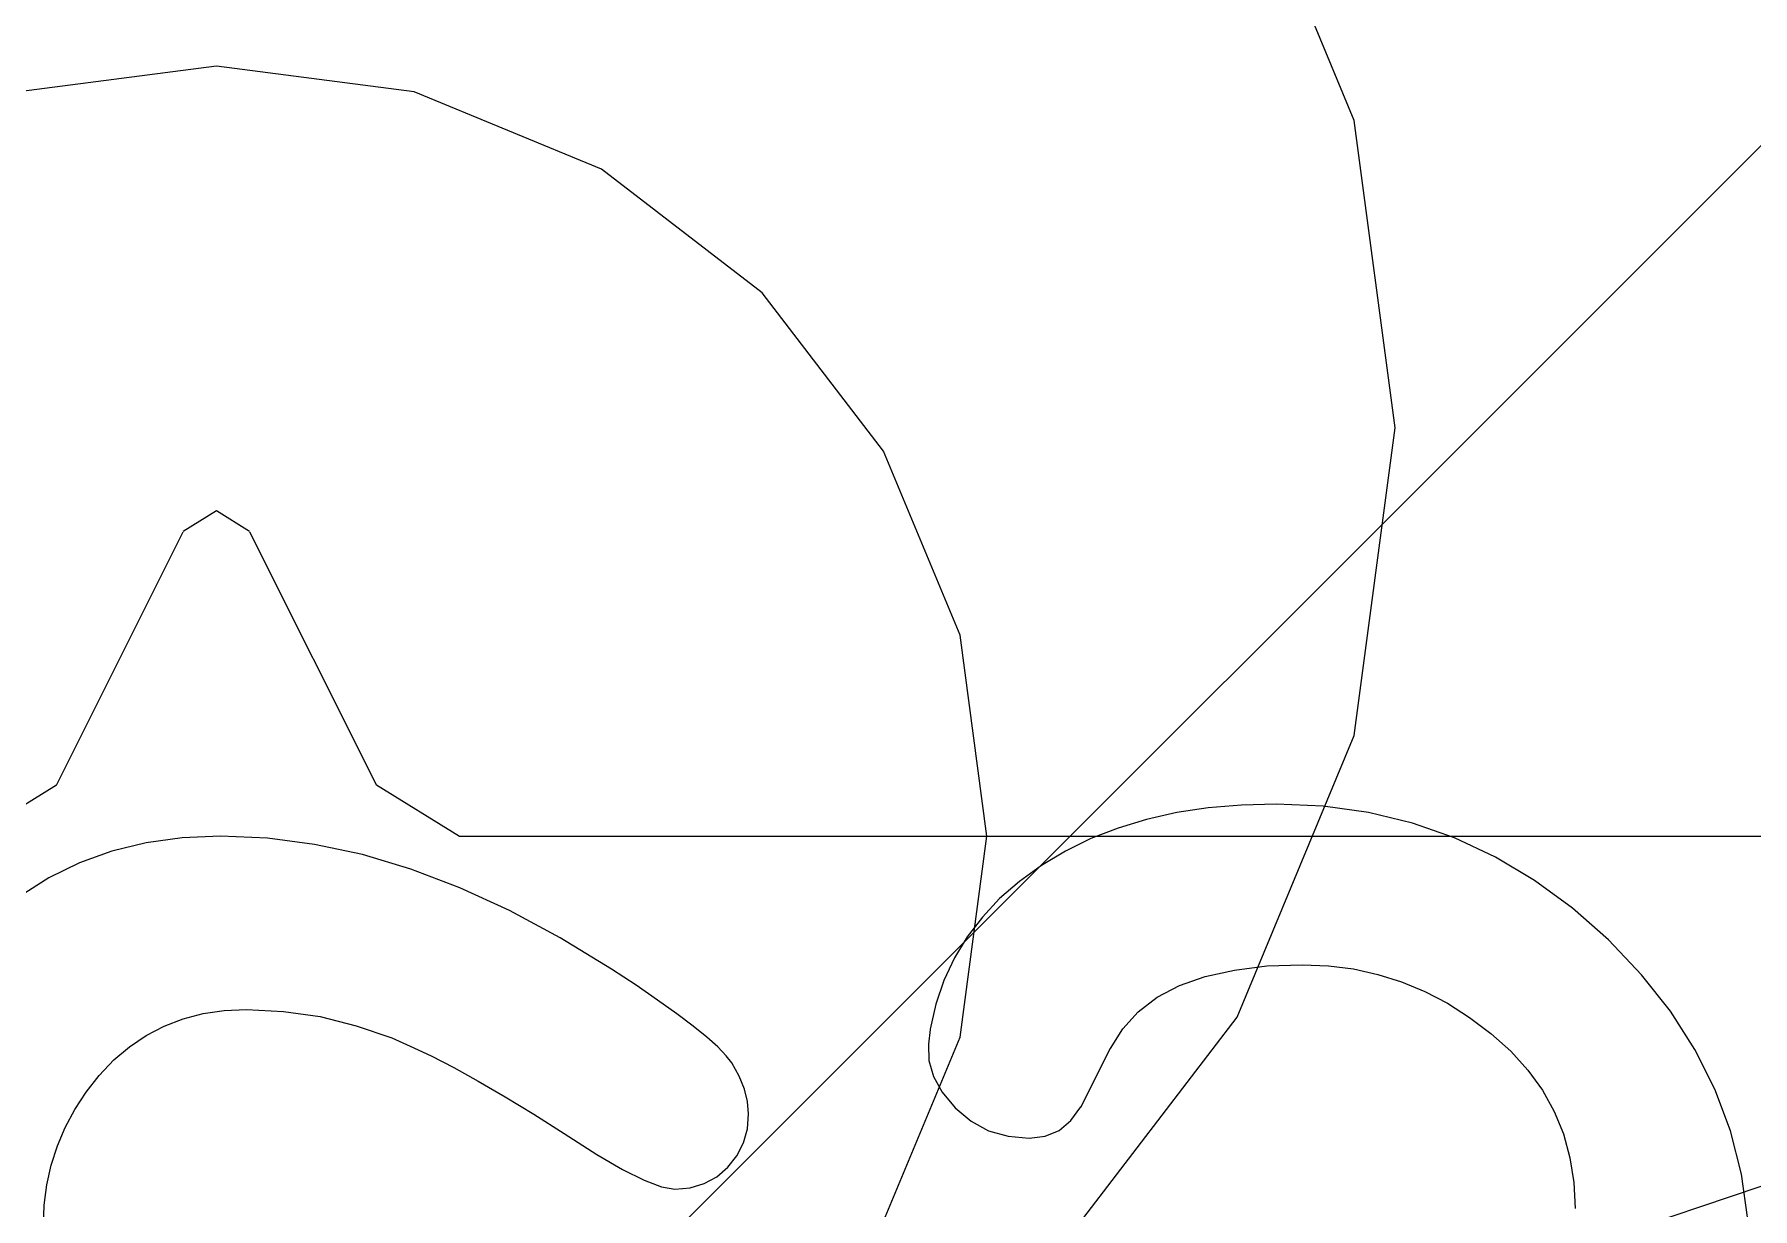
# Model space of a CAD drawing. Extents: x -257 to 298, y -311 to 343.
# Drawn here: x -0.523 to 4.414, y 10.072 to 13.447 of the extents above; entities that cross this region are included whole.
import ezdxf

# ---------------------------------------------------------------- set-up
doc = ezdxf.new("R2010")
doc.units = 0

msp = doc.modelspace()

# ---------------------------------------------------------------- linework, layer by layer
msp.add_line((0.937256, 9.62697), (15.0627, 23.7522))
msp.add_line((0.937256, 9.62697), (15.0627, 23.7522))
at = {"layer": 'Layer 1'}
for p, q in [((3.269426, 13.199539), (2.932929, 14.00923)), ((3.269426, 13.199539), (2.932929, 14.00923)), ((3.269426, 13.199539), (2.932929, 14.00923)), ((3.269426, 13.199539), (2.932929, 14.00923)), ((3.269426, 13.199539), (2.932929, 14.00923)), ((3.269426, 13.199539), (2.932929, 14.00923)), ((3.269426, 13.199539), (2.932929, 14.00923)), ((3.269426, 13.199539), (2.932929, 14.00923)), ((3.269426, 13.199539), (2.932929, 14.00923)), ((3.269426, 13.199539), (2.932929, 14.00923)), ((0, 13.35593), (-0.56823, 13.281798)), ((0, 13.35593), (-0.56823, 13.281798)), ((0, 13.35593), (-0.56823, 13.281798)), ((0, 13.35593), (-0.56823, 13.281798)), ((0, 13.35593), (-0.56823, 13.281798)), ((0, 13.35593), (-0.56823, 13.281798)), ((0, 13.35593), (-0.56823, 13.281798)), ((0, 13.35593), (-0.56823, 13.281798)), ((0.56823, 13.281798), (0, 13.35593)), ((0.56823, 13.281798), (0, 13.35593)), ((0.56823, 13.281798), (0, 13.35593)), ((0.56823, 13.281798), (0, 13.35593)), ((0.56823, 13.281798), (0, 13.35593)), ((0.56823, 13.281798), (0, 13.35593)), ((0.56823, 13.281798), (0, 13.35593)), ((0.56823, 13.281798), (0, 13.35593)), ((1.106665, 13.0594), (0.56823, 13.281798)), ((1.106665, 13.0594), (0.56823, 13.281798)), ((1.106665, 13.0594), (0.56823, 13.281798)), ((1.106665, 13.0594), (0.56823, 13.281798)), ((1.106665, 13.0594), (0.56823, 13.281798)), ((1.106665, 13.0594), (0.56823, 13.281798)), ((1.106665, 13.0594), (0.56823, 13.281798)), ((1.106665, 13.0594), (0.56823, 13.281798)), ((3.38666, 12.3159), (3.269426, 13.199539)), ((3.38666, 12.3159), (3.269426, 13.199539)), ((3.38666, 12.3159), (3.269426, 13.199539)), ((3.38666, 12.3159), (3.269426, 13.199539)), ((3.38666, 12.3159), (3.269426, 13.199539)), ((3.38666, 12.3159), (3.269426, 13.199539)), ((3.38666, 12.3159), (3.269426, 13.199539)), ((3.38666, 12.3159), (3.269426, 13.199539)), ((3.38666, 12.3159), (3.269426, 13.199539)), ((3.38666, 12.3159), (3.269426, 13.199539)), ((1.568484, 12.704301), (1.106665, 13.0594)), ((1.568484, 12.704301), (1.106665, 13.0594)), ((1.568484, 12.704301), (1.106665, 13.0594)), ((1.568484, 12.704301), (1.106665, 13.0594)), ((1.568484, 12.704301), (1.106665, 13.0594)), ((1.568484, 12.704301), (1.106665, 13.0594)), ((1.568484, 12.704301), (1.106665, 13.0594)), ((1.568484, 12.704301), (1.106665, 13.0594)), ((1.9168, 12.249265), (1.568484, 12.704301)), ((1.9168, 12.249265), (1.568484, 12.704301)), ((1.9168, 12.249265), (1.568484, 12.704301)), ((1.9168, 12.249265), (1.568484, 12.704301)), ((1.9168, 12.249265), (1.568484, 12.704301)), ((1.9168, 12.249265), (1.568484, 12.704301)), ((1.9168, 12.249265), (1.568484, 12.704301)), ((1.9168, 12.249265), (1.568484, 12.704301)), ((3.269427, 11.432261), (3.386658, 12.3159)), ((3.269427, 11.432261), (3.386658, 12.3159)), ((3.269427, 11.432261), (3.386658, 12.3159)), ((3.269427, 11.432261), (3.386658, 12.3159)), ((3.269427, 11.432261), (3.386658, 12.3159)), ((3.269427, 11.432261), (3.386658, 12.3159)), ((3.269427, 11.432261), (3.386658, 12.3159)), ((3.269427, 11.432261), (3.386658, 12.3159)), ((3.269427, 11.432261), (3.386658, 12.3159)), ((3.269427, 11.432261), (3.386658, 12.3159)), ((3.386658, 12.3159), (3.38666, 12.3159)), ((3.386658, 12.3159), (3.38666, 12.3159)), ((3.386658, 12.3159), (3.38666, 12.3159)), ((3.386658, 12.3159), (3.38666, 12.3159)), ((3.386658, 12.3159), (3.38666, 12.3159)), ((3.386658, 12.3159), (3.38666, 12.3159)), ((3.386658, 12.3159), (3.38666, 12.3159)), ((3.386658, 12.3159), (3.38666, 12.3159)), ((3.386658, 12.3159), (3.38666, 12.3159)), ((3.386658, 12.3159), (3.38666, 12.3159)), ((2.136715, 11.720097), (1.9168, 12.249265)), ((2.136715, 11.720097), (1.9168, 12.249265)), ((2.136715, 11.720097), (1.9168, 12.249265)), ((2.136715, 11.720097), (1.9168, 12.249265)), ((2.136715, 11.720097), (1.9168, 12.249265)), ((2.136715, 11.720097), (1.9168, 12.249265)), ((2.136715, 11.720097), (1.9168, 12.249265)), ((2.136715, 11.720097), (1.9168, 12.249265)), ((0, 12.077363), (-0.095406, 12.0184)), ((0, 12.077363), (-0.095406, 12.0184)), ((0, 12.077363), (-0.095406, 12.0184)), ((0, 12.077363), (-0.095406, 12.0184)), ((0, 12.077363), (-0.095406, 12.0184)), ((0, 12.077363), (-0.095406, 12.0184)), ((0, 12.077363), (-0.095406, 12.0184)), ((0, 12.077363), (-0.095406, 12.0184)), ((0, 12.077363), (-0.095406, 12.0184)), ((0, 12.077363), (-0.095406, 12.0184)), ((0.095405, 12.0184), (0, 12.077363)), ((0.095405, 12.0184), (0, 12.077363)), ((0.095405, 12.0184), (0, 12.077363)), ((0.095405, 12.0184), (0, 12.077363)), ((0.095405, 12.0184), (0, 12.077363)), ((0.095405, 12.0184), (0, 12.077363)), ((0.095405, 12.0184), (0, 12.077363)), ((0.095405, 12.0184), (0, 12.077363)), ((0.095405, 12.0184), (0, 12.077363)), ((0.095405, 12.0184), (0, 12.077363)), ((-0.45963, 11.2893), (-0.095406, 12.017433)), ((-0.45963, 11.2893), (-0.095406, 12.017433)), ((-0.45963, 11.2893), (-0.095406, 12.017433)), ((-0.45963, 11.2893), (-0.095406, 12.017433)), ((-0.45963, 11.2893), (-0.095406, 12.017433)), ((-0.45963, 11.2893), (-0.095406, 12.017433)), ((-0.45963, 11.2893), (-0.095406, 12.017433)), ((-0.45963, 11.2893), (-0.095406, 12.017433)), ((-0.45963, 11.2893), (-0.095406, 12.017433)), ((-0.45963, 11.2893), (-0.095406, 12.017433)), ((0.095405, 12.0174), (0.45963, 11.2893)), ((0.095405, 12.0174), (0.45963, 11.2893)), ((0.095405, 12.0174), (0.45963, 11.2893)), ((0.095405, 12.0174), (0.45963, 11.2893)), ((0.095405, 12.0174), (0.45963, 11.2893)), ((0.095405, 12.0174), (0.45963, 11.2893)), ((0.095405, 12.0174), (0.45963, 11.2893)), ((0.095405, 12.0174), (0.45963, 11.2893)), ((0.095405, 12.0174), (0.45963, 11.2893)), ((0.095405, 12.0174), (0.45963, 11.2893)), ((2.21333, 11.1426), (2.136715, 11.720097)), ((2.21333, 11.1426), (2.136715, 11.720097)), ((2.21333, 11.1426), (2.136715, 11.720097)), ((2.21333, 11.1426), (2.136715, 11.720097)), ((2.21333, 11.1426), (2.136715, 11.720097)), ((2.21333, 11.1426), (2.136715, 11.720097)), ((2.21333, 11.1426), (2.136715, 11.720097)), ((2.21333, 11.1426), (2.136715, 11.720097)), ((2.932931, 10.62257), (3.269427, 11.432261)), ((2.932931, 10.62257), (3.269427, 11.432261)), ((2.932931, 10.62257), (3.269427, 11.432261)), ((2.932931, 10.62257), (3.269427, 11.432261)), ((2.932931, 10.62257), (3.269427, 11.432261)), ((2.932931, 10.62257), (3.269427, 11.432261)), ((2.932931, 10.62257), (3.269427, 11.432261)), ((2.932931, 10.62257), (3.269427, 11.432261)), ((2.932931, 10.62257), (3.269427, 11.432261)), ((2.932931, 10.62257), (3.269427, 11.432261)), ((-0.698142, 11.1426), (-0.459628, 11.290005)), ((-0.698142, 11.1426), (-0.459628, 11.290005)), ((-0.698142, 11.1426), (-0.459628, 11.290005)), ((-0.698142, 11.1426), (-0.459628, 11.290005)), ((-0.698142, 11.1426), (-0.459628, 11.290005)), ((-0.698142, 11.1426), (-0.459628, 11.290005)), ((-0.698142, 11.1426), (-0.459628, 11.290005)), ((-0.698142, 11.1426), (-0.459628, 11.290005)), ((-0.698142, 11.1426), (-0.459628, 11.290005)), ((-0.698142, 11.1426), (-0.459628, 11.290005)), ((0.459628, 11.29), (0.698142, 11.142595)), ((0.459628, 11.29), (0.698142, 11.142595)), ((0.459628, 11.29), (0.698142, 11.142595)), ((0.459628, 11.29), (0.698142, 11.142595)), ((0.459628, 11.29), (0.698142, 11.142595)), ((0.459628, 11.29), (0.698142, 11.142595)), ((0.459628, 11.29), (0.698142, 11.142595)), ((0.459628, 11.29), (0.698142, 11.142595)), ((0.459628, 11.29), (0.698142, 11.142595)), ((0.459628, 11.29), (0.698142, 11.142595)), ((2.759109, 11.210247), (2.671919, 11.190773)), ((2.759109, 11.210247), (2.671919, 11.190773)), ((2.759109, 11.210247), (2.671919, 11.190773)), ((2.759109, 11.210247), (2.671919, 11.190773)), ((2.759109, 11.210247), (2.671919, 11.190773)), ((2.849902, 11.224076), (2.759109, 11.210247)), ((2.849902, 11.224076), (2.759109, 11.210247)), ((2.849902, 11.224076), (2.759109, 11.210247)), ((2.849902, 11.224076), (2.759109, 11.210247)), ((2.849902, 11.224076), (2.759109, 11.210247)), ((2.945019, 11.231978), (2.849902, 11.224076)), ((2.945019, 11.231978), (2.849902, 11.224076)), ((2.945019, 11.231978), (2.849902, 11.224076)), ((2.945019, 11.231978), (2.849902, 11.224076)), ((2.945019, 11.231978), (2.849902, 11.224076)), ((3.04518, 11.2348), (2.945019, 11.231978)), ((3.04518, 11.2348), (2.945019, 11.231978)), ((3.04518, 11.2348), (2.945019, 11.231978)), ((3.04518, 11.2348), (2.945019, 11.231978)), ((3.04518, 11.2348), (2.945019, 11.231978)), ((3.179921, 11.22895), (3.045172, 11.234594)), ((3.179921, 11.22895), (3.045172, 11.234594)), ((3.179921, 11.22895), (3.045172, 11.234594)), ((3.179921, 11.22895), (3.045172, 11.234594)), ((3.179921, 11.22895), (3.045172, 11.234594)), ((3.310346, 11.210323), (3.179921, 11.22895)), ((3.310346, 11.210323), (3.179921, 11.22895)), ((3.310346, 11.210323), (3.179921, 11.22895)), ((3.310346, 11.210323), (3.179921, 11.22895)), ((3.310346, 11.210323), (3.179921, 11.22895)), ((3.436448, 11.180069), (3.310346, 11.210323)), ((3.436448, 11.180069), (3.310346, 11.210323)), ((3.436448, 11.180069), (3.310346, 11.210323)), ((3.436448, 11.180069), (3.310346, 11.210323)), ((3.436448, 11.180069), (3.310346, 11.210323)), ((2.590493, 11.165656), (2.51267, 11.135401)), ((2.590493, 11.165656), (2.51267, 11.135401)), ((2.590493, 11.165656), (2.51267, 11.135401)), ((2.590493, 11.165656), (2.51267, 11.135401)), ((2.590493, 11.165656), (2.51267, 11.135401)), ((2.671919, 11.190773), (2.590493, 11.165656)), ((2.671919, 11.190773), (2.590493, 11.165656)), ((2.671919, 11.190773), (2.590493, 11.165656)), ((2.671919, 11.190773), (2.590493, 11.165656)), ((2.671919, 11.190773), (2.590493, 11.165656)), ((3.557505, 11.137538), (3.436448, 11.180069)), ((3.557505, 11.137538), (3.436448, 11.180069)), ((3.557505, 11.137538), (3.436448, 11.180069)), ((3.557505, 11.137538), (3.436448, 11.180069)), ((3.557505, 11.137538), (3.436448, 11.180069)), ((-0.201763, 11.123127), (-0.300482, 11.09942)), ((-0.201763, 11.123127), (-0.300482, 11.09942)), ((-0.201763, 11.123127), (-0.300482, 11.09942)), ((-0.201763, 11.123127), (-0.300482, 11.09942)), ((-0.201763, 11.123127), (-0.300482, 11.09942)), ((-0.097999, 11.13752), (-0.201763, 11.123127)), ((-0.097999, 11.13752), (-0.201763, 11.123127)), ((-0.097999, 11.13752), (-0.201763, 11.123127)), ((-0.097999, 11.13752), (-0.201763, 11.123127)), ((-0.097999, 11.13752), (-0.201763, 11.123127)), ((0.011529, 11.1426), (-0.097999, 11.13752)), ((0.011529, 11.1426), (-0.097999, 11.13752)), ((0.011529, 11.1426), (-0.097999, 11.13752)), ((0.011529, 11.1426), (-0.097999, 11.13752)), ((0.011529, 11.1426), (-0.097999, 11.13752)), ((0.146274, 11.136905), (0.011525, 11.14255)), ((0.146274, 11.136905), (0.011525, 11.14255)), ((0.146274, 11.136905), (0.011525, 11.14255)), ((0.146274, 11.136905), (0.011525, 11.14255)), ((0.146274, 11.136905), (0.011525, 11.14255)), ((0.281743, 11.118843), (0.146274, 11.136905)), ((0.281743, 11.118843), (0.146274, 11.136905)), ((0.281743, 11.118843), (0.146274, 11.136905)), ((0.281743, 11.118843), (0.146274, 11.136905)), ((0.281743, 11.118843), (0.146274, 11.136905)), ((0.419374, 11.089295), (0.281743, 11.118843)), ((0.419374, 11.089295), (0.281743, 11.118843)), ((0.419374, 11.089295), (0.281743, 11.118843)), ((0.419374, 11.089295), (0.281743, 11.118843)), ((0.419374, 11.089295), (0.281743, 11.118843)), ((0.698141, 11.1425), (26.8266, 11.1425)), ((0.698141, 11.1425), (26.8266, 11.1425)), ((0.698141, 11.1425), (26.8266, 11.1425)), ((0.698141, 11.1425), (26.8266, 11.1425)), ((0.698141, 11.1425), (26.8266, 11.1425)), ((0.698141, 11.1425), (26.8266, 11.1425)), ((0.698141, 11.1425), (26.8266, 11.1425)), ((0.698141, 11.1425), (26.8266, 11.1425)), ((0.698141, 11.1425), (26.8266, 11.1425)), ((0.698141, 11.1425), (26.8266, 11.1425)), ((2.136715, 10.565103), (2.21333, 11.1426)), ((2.136715, 10.565103), (2.21333, 11.1426)), ((2.136715, 10.565103), (2.21333, 11.1426)), ((2.136715, 10.565103), (2.21333, 11.1426)), ((2.136715, 10.565103), (2.21333, 11.1426)), ((2.136715, 10.565103), (2.21333, 11.1426)), ((2.136715, 10.565103), (2.21333, 11.1426)), ((2.136715, 10.565103), (2.21333, 11.1426)), ((2.21333, 11.1426), (2.21333, 11.1426)), ((2.21333, 11.1426), (2.21333, 11.1426)), ((2.21333, 11.1426), (2.21333, 11.1426)), ((2.21333, 11.1426), (2.21333, 11.1426)), ((2.21333, 11.1426), (2.21333, 11.1426)), ((2.21333, 11.1426), (2.21333, 11.1426)), ((2.21333, 11.1426), (2.21333, 11.1426)), ((2.21333, 11.1426), (2.21333, 11.1426)), ((2.51267, 11.135401), (2.439171, 11.099362)), ((2.51267, 11.135401), (2.439171, 11.099362)), ((2.51267, 11.135401), (2.439171, 11.099362)), ((2.51267, 11.135401), (2.439171, 11.099362)), ((2.51267, 11.135401), (2.439171, 11.099362)), ((3.67496, 11.082053), (3.557505, 11.137538)), ((3.67496, 11.082053), (3.557505, 11.137538)), ((3.67496, 11.082053), (3.557505, 11.137538)), ((3.67496, 11.082053), (3.557505, 11.137538)), ((3.67496, 11.082053), (3.557505, 11.137538)), ((-0.393437, 11.065554), (-0.481348, 11.022317)), ((-0.393437, 11.065554), (-0.481348, 11.022317)), ((-0.393437, 11.065554), (-0.481348, 11.022317)), ((-0.393437, 11.065554), (-0.481348, 11.022317)), ((-0.393437, 11.065554), (-0.481348, 11.022317)), ((-0.300482, 11.09942), (-0.393437, 11.065554)), ((-0.300482, 11.09942), (-0.393437, 11.065554)), ((-0.300482, 11.09942), (-0.393437, 11.065554)), ((-0.300482, 11.09942), (-0.393437, 11.065554)), ((-0.300482, 11.09942), (-0.393437, 11.065554)), ((0.558446, 11.047498), (0.419374, 11.089295)), ((0.558446, 11.047498), (0.419374, 11.089295)), ((0.558446, 11.047498), (0.419374, 11.089295)), ((0.558446, 11.047498), (0.419374, 11.089295)), ((0.558446, 11.047498), (0.419374, 11.089295)), ((2.439171, 11.099362), (2.370716, 11.058298)), ((2.439171, 11.099362), (2.370716, 11.058298)), ((2.439171, 11.099362), (2.370716, 11.058298)), ((2.439171, 11.099362), (2.370716, 11.058298)), ((2.439171, 11.099362), (2.370716, 11.058298)), ((3.787371, 11.015054), (3.67496, 11.082053)), ((3.787371, 11.015054), (3.67496, 11.082053)), ((3.787371, 11.015054), (3.67496, 11.082053)), ((3.787371, 11.015054), (3.67496, 11.082053)), ((3.787371, 11.015054), (3.67496, 11.082053)), ((-0.481348, 11.022317), (-0.564215, 10.969711)), ((-0.481348, 11.022317), (-0.564215, 10.969711)), ((-0.481348, 11.022317), (-0.564215, 10.969711)), ((-0.481348, 11.022317), (-0.564215, 10.969711)), ((-0.481348, 11.022317), (-0.564215, 10.969711)), ((0.69896, 10.994158), (0.558446, 11.047498)), ((0.69896, 10.994158), (0.558446, 11.047498)), ((0.69896, 10.994158), (0.558446, 11.047498)), ((0.69896, 10.994158), (0.558446, 11.047498)), ((0.69896, 10.994158), (0.558446, 11.047498)), ((2.307305, 11.012183), (2.250379, 10.96319)), ((2.307305, 11.012183), (2.250379, 10.96319)), ((2.307305, 11.012183), (2.250379, 10.96319)), ((2.307305, 11.012183), (2.250379, 10.96319)), ((2.307305, 11.012183), (2.250379, 10.96319)), ((2.370716, 11.058298), (2.307305, 11.012183)), ((2.370716, 11.058298), (2.307305, 11.012183)), ((2.370716, 11.058298), (2.307305, 11.012183)), ((2.370716, 11.058298), (2.307305, 11.012183)), ((2.370716, 11.058298), (2.307305, 11.012183)), ((3.896179, 10.935777), (3.787371, 11.015054)), ((3.896179, 10.935777), (3.787371, 11.015054)), ((3.896179, 10.935777), (3.787371, 11.015054)), ((3.896179, 10.935777), (3.787371, 11.015054)), ((3.896179, 10.935777), (3.787371, 11.015054)), ((0.842356, 10.928597), (0.69896, 10.994158)), ((0.842356, 10.928597), (0.69896, 10.994158)), ((0.842356, 10.928597), (0.69896, 10.994158)), ((0.842356, 10.928597), (0.69896, 10.994158)), ((0.842356, 10.928597), (0.69896, 10.994158)), ((2.250379, 10.96319), (2.200659, 10.90985)), ((2.250379, 10.96319), (2.200659, 10.90985)), ((2.250379, 10.96319), (2.200659, 10.90985)), ((2.250379, 10.96319), (2.200659, 10.90985)), ((2.250379, 10.96319), (2.200659, 10.90985)), ((0.987193, 10.850055), (0.842356, 10.928597)), ((0.987193, 10.850055), (0.842356, 10.928597)), ((0.987193, 10.850055), (0.842356, 10.928597)), ((0.987193, 10.850055), (0.842356, 10.928597)), ((0.987193, 10.850055), (0.842356, 10.928597)), ((3.999943, 10.844281), (3.896179, 10.935777)), ((3.999943, 10.844281), (3.896179, 10.935777)), ((3.999943, 10.844281), (3.896179, 10.935777)), ((3.999943, 10.844281), (3.896179, 10.935777)), ((3.999943, 10.844281), (3.896179, 10.935777)), ((2.200659, 10.90985), (2.157424, 10.852925)), ((2.200659, 10.90985), (2.157424, 10.852925)), ((2.200659, 10.90985), (2.157424, 10.852925)), ((2.200659, 10.90985), (2.157424, 10.852925)), ((2.200659, 10.90985), (2.157424, 10.852925)), ((1.134912, 10.75997), (0.987193, 10.850055)), ((1.134912, 10.75997), (0.987193, 10.850055)), ((1.134912, 10.75997), (0.987193, 10.850055)), ((1.134912, 10.75997), (0.987193, 10.850055)), ((1.134912, 10.75997), (0.987193, 10.850055)), ((2.157424, 10.852925), (2.120674, 10.792389)), ((2.157424, 10.852925), (2.120674, 10.792389)), ((2.157424, 10.852925), (2.120674, 10.792389)), ((2.157424, 10.852925), (2.120674, 10.792389)), ((2.157424, 10.852925), (2.120674, 10.792389)), ((4.095059, 10.74412), (3.999943, 10.844281)), ((4.095059, 10.74412), (3.999943, 10.844281)), ((4.095059, 10.74412), (3.999943, 10.844281)), ((4.095059, 10.74412), (3.999943, 10.844281)), ((4.095059, 10.74412), (3.999943, 10.844281)), ((2.120674, 10.792389), (2.09041, 10.727534)), ((2.120674, 10.792389), (2.09041, 10.727534)), ((2.120674, 10.792389), (2.09041, 10.727534)), ((2.120674, 10.792389), (2.09041, 10.727534)), ((2.120674, 10.792389), (2.09041, 10.727534)), ((2.924837, 10.757767), (3.017792, 10.769338)), ((2.924837, 10.757767), (3.017792, 10.769338)), ((2.924837, 10.757767), (3.017792, 10.769338)), ((2.924837, 10.757767), (3.017792, 10.769338)), ((2.924837, 10.757767), (3.017792, 10.769338)), ((3.017792, 10.769338), (3.120835, 10.773007)), ((3.017792, 10.769338), (3.120835, 10.773007)), ((3.017792, 10.769338), (3.120835, 10.773007)), ((3.017792, 10.769338), (3.120835, 10.773007)), ((3.017792, 10.769338), (3.120835, 10.773007)), ((3.12084, 10.7729), (3.19506, 10.770078)), ((3.12084, 10.7729), (3.19506, 10.770078)), ((3.12084, 10.7729), (3.19506, 10.770078)), ((3.12084, 10.7729), (3.19506, 10.770078)), ((3.12084, 10.7729), (3.19506, 10.770078)), ((3.19506, 10.770078), (3.267118, 10.760764)), ((3.19506, 10.770078), (3.267118, 10.760764)), ((3.19506, 10.770078), (3.267118, 10.760764)), ((3.19506, 10.770078), (3.267118, 10.760764)), ((3.19506, 10.770078), (3.267118, 10.760764)), ((1.205529, 10.713855), (1.134912, 10.75997)), ((1.205529, 10.713855), (1.134912, 10.75997)), ((1.205529, 10.713855), (1.134912, 10.75997)), ((1.205529, 10.713855), (1.134912, 10.75997)), ((1.205529, 10.713855), (1.134912, 10.75997)), ((1.267499, 10.671352), (1.205529, 10.713855)), ((1.267499, 10.671352), (1.205529, 10.713855)), ((1.267499, 10.671352), (1.205529, 10.713855)), ((1.267499, 10.671352), (1.205529, 10.713855)), ((1.267499, 10.671352), (1.205529, 10.713855)), ((2.09041, 10.727534), (2.067351, 10.659801)), ((2.09041, 10.727534), (2.067351, 10.659801)), ((2.09041, 10.727534), (2.067351, 10.659801)), ((2.09041, 10.727534), (2.067351, 10.659801)), ((2.09041, 10.727534), (2.067351, 10.659801)), ((2.76703, 10.713176), (2.84125, 10.73914)), ((2.76703, 10.713176), (2.84125, 10.73914)), ((2.76703, 10.713176), (2.84125, 10.73914)), ((2.76703, 10.713176), (2.84125, 10.73914)), ((2.76703, 10.713176), (2.84125, 10.73914)), ((2.84125, 10.73914), (2.924837, 10.757767)), ((2.84125, 10.73914), (2.924837, 10.757767)), ((2.84125, 10.73914), (2.924837, 10.757767)), ((2.84125, 10.73914), (2.924837, 10.757767)), ((2.84125, 10.73914), (2.924837, 10.757767)), ((3.267118, 10.760764), (3.337014, 10.74496)), ((3.267118, 10.760764), (3.337014, 10.74496)), ((3.267118, 10.760764), (3.337014, 10.74496)), ((3.267118, 10.760764), (3.337014, 10.74496)), ((3.267118, 10.760764), (3.337014, 10.74496)), ((3.337014, 10.74496), (3.405469, 10.724076)), ((3.337014, 10.74496), (3.405469, 10.724076)), ((3.337014, 10.74496), (3.405469, 10.724076)), ((3.337014, 10.74496), (3.405469, 10.724076)), ((3.337014, 10.74496), (3.405469, 10.724076)), ((3.405469, 10.724076), (3.472484, 10.695853)), ((3.405469, 10.724076), (3.472484, 10.695853)), ((3.405469, 10.724076), (3.472484, 10.695853)), ((3.405469, 10.724076), (3.472484, 10.695853)), ((3.405469, 10.724076), (3.472484, 10.695853)), ((4.177926, 10.639641), (4.095059, 10.74412)), ((4.177926, 10.639641), (4.095059, 10.74412)), ((4.177926, 10.639641), (4.095059, 10.74412)), ((4.177926, 10.639641), (4.095059, 10.74412)), ((4.177926, 10.639641), (4.095059, 10.74412)), ((1.322984, 10.631728), (1.267499, 10.671352)), ((1.322984, 10.631728), (1.267499, 10.671352)), ((1.322984, 10.631728), (1.267499, 10.671352)), ((1.322984, 10.631728), (1.267499, 10.671352)), ((1.322984, 10.631728), (1.267499, 10.671352)), ((2.648855, 10.637512), (2.702898, 10.679309)), ((2.648855, 10.637512), (2.702898, 10.679309)), ((2.648855, 10.637512), (2.702898, 10.679309)), ((2.648855, 10.637512), (2.702898, 10.679309)), ((2.648855, 10.637512), (2.702898, 10.679309)), ((2.702898, 10.679309), (2.76703, 10.713176)), ((2.702898, 10.679309), (2.76703, 10.713176)), ((2.702898, 10.679309), (2.76703, 10.713176)), ((2.702898, 10.679309), (2.76703, 10.713176)), ((2.702898, 10.679309), (2.76703, 10.713176)), ((3.472484, 10.695853), (3.537336, 10.661987)), ((3.472484, 10.695853), (3.537336, 10.661987)), ((3.472484, 10.695853), (3.537336, 10.661987)), ((3.472484, 10.695853), (3.537336, 10.661987)), ((3.472484, 10.695853), (3.537336, 10.661987)), ((-0.150602, 10.596563), (-0.095837, 10.617447)), ((-0.150602, 10.596563), (-0.095837, 10.617447)), ((-0.150602, 10.596563), (-0.095837, 10.617447)), ((-0.150602, 10.596563), (-0.095837, 10.617447)), ((-0.150602, 10.596563), (-0.095837, 10.617447)), ((-0.095837, 10.617447), (-0.038191, 10.632687)), ((-0.095837, 10.617447), (-0.038191, 10.632687)), ((-0.095837, 10.617447), (-0.038191, 10.632687)), ((-0.095837, 10.617447), (-0.038191, 10.632687)), ((-0.095837, 10.617447), (-0.038191, 10.632687)), ((-0.038191, 10.632687), (0.022338, 10.641436)), ((-0.038191, 10.632687), (0.022338, 10.641436)), ((-0.038191, 10.632687), (0.022338, 10.641436)), ((-0.038191, 10.632687), (0.022338, 10.641436)), ((-0.038191, 10.632687), (0.022338, 10.641436)), ((0.022338, 10.641436), (0.08647, 10.644258)), ((0.022338, 10.641436), (0.08647, 10.644258)), ((0.022338, 10.641436), (0.08647, 10.644258)), ((0.022338, 10.641436), (0.08647, 10.644258)), ((0.022338, 10.641436), (0.08647, 10.644258)), ((0.08647, 10.644), (0.193116, 10.63892)), ((0.08647, 10.644), (0.193116, 10.63892)), ((0.08647, 10.644), (0.193116, 10.63892)), ((0.08647, 10.644), (0.193116, 10.63892)), ((0.08647, 10.644), (0.193116, 10.63892)), ((0.193116, 10.63892), (0.2976, 10.62368)), ((0.193116, 10.63892), (0.2976, 10.62368)), ((0.193116, 10.63892), (0.2976, 10.62368)), ((0.193116, 10.63892), (0.2976, 10.62368)), ((0.193116, 10.63892), (0.2976, 10.62368)), ((0.2976, 10.62368), (0.401364, 10.597716)), ((0.2976, 10.62368), (0.401364, 10.597716)), ((0.2976, 10.62368), (0.401364, 10.597716)), ((0.2976, 10.62368), (0.401364, 10.597716)), ((0.2976, 10.62368), (0.401364, 10.597716)), ((1.369822, 10.596422), (1.322984, 10.631728)), ((1.369822, 10.596422), (1.322984, 10.631728)), ((1.369822, 10.596422), (1.322984, 10.631728)), ((1.369822, 10.596422), (1.322984, 10.631728)), ((1.369822, 10.596422), (1.322984, 10.631728)), ((2.067351, 10.659801), (2.050778, 10.58775)), ((2.067351, 10.659801), (2.050778, 10.58775)), ((2.067351, 10.659801), (2.050778, 10.58775)), ((2.067351, 10.659801), (2.050778, 10.58775)), ((2.067351, 10.659801), (2.050778, 10.58775)), ((2.399966, 9.926311), (2.932931, 10.62257)), ((2.399966, 9.926311), (2.932931, 10.62257)), ((2.399966, 9.926311), (2.932931, 10.62257)), ((2.399966, 9.926311), (2.932931, 10.62257)), ((2.399966, 9.926311), (2.932931, 10.62257)), ((2.399966, 9.926311), (2.932931, 10.62257)), ((2.399966, 9.926311), (2.932931, 10.62257)), ((2.399966, 9.926311), (2.932931, 10.62257)), ((2.399966, 9.926311), (2.932931, 10.62257)), ((2.399966, 9.926311), (2.932931, 10.62257)), ((2.604179, 10.588519), (2.648855, 10.637512)), ((2.604179, 10.588519), (2.648855, 10.637512)), ((2.604179, 10.588519), (2.648855, 10.637512)), ((2.604179, 10.588519), (2.648855, 10.637512)), ((2.604179, 10.588519), (2.648855, 10.637512)), ((3.537336, 10.661987), (3.600747, 10.621629)), ((3.537336, 10.661987), (3.600747, 10.621629)), ((3.537336, 10.661987), (3.600747, 10.621629)), ((3.537336, 10.661987), (3.600747, 10.621629)), ((3.537336, 10.661987), (3.600747, 10.621629)), ((3.600747, 10.621629), (3.661997, 10.575514)), ((3.600747, 10.621629), (3.661997, 10.575514)), ((3.600747, 10.621629), (3.661997, 10.575514)), ((3.600747, 10.621629), (3.661997, 10.575514)), ((3.600747, 10.621629), (3.661997, 10.575514)), ((4.247823, 10.529377), (4.177926, 10.639641)), ((4.247823, 10.529377), (4.177926, 10.639641)), ((4.247823, 10.529377), (4.177926, 10.639641)), ((4.247823, 10.529377), (4.177926, 10.639641)), ((4.247823, 10.529377), (4.177926, 10.639641)), ((-0.250042, 10.537324), (-0.201763, 10.569752)), ((-0.250042, 10.537324), (-0.201763, 10.569752)), ((-0.250042, 10.537324), (-0.201763, 10.569752)), ((-0.250042, 10.537324), (-0.201763, 10.569752)), ((-0.250042, 10.537324), (-0.201763, 10.569752)), ((-0.201763, 10.569752), (-0.150602, 10.596563)), ((-0.201763, 10.569752), (-0.150602, 10.596563)), ((-0.201763, 10.569752), (-0.150602, 10.596563)), ((-0.201763, 10.569752), (-0.150602, 10.596563)), ((-0.201763, 10.569752), (-0.150602, 10.596563)), ((0.401364, 10.597716), (0.503686, 10.56241)), ((0.401364, 10.597716), (0.503686, 10.56241)), ((0.401364, 10.597716), (0.503686, 10.56241)), ((0.401364, 10.597716), (0.503686, 10.56241)), ((0.401364, 10.597716), (0.503686, 10.56241)), ((1.409454, 10.5647), (1.369822, 10.596422)), ((1.409454, 10.5647), (1.369822, 10.596422)), ((1.409454, 10.5647), (1.369822, 10.596422)), ((1.409454, 10.5647), (1.369822, 10.596422)), ((1.409454, 10.5647), (1.369822, 10.596422)), ((2.05077, 10.5865), (2.045724, 10.544167)), ((2.05077, 10.5865), (2.045724, 10.544167)), ((2.05077, 10.5865), (2.045724, 10.544167)), ((2.05077, 10.5865), (2.045724, 10.544167)), ((2.05077, 10.5865), (2.045724, 10.544167)), ((2.56887, 10.5323), (2.604179, 10.588519)), ((2.56887, 10.5323), (2.604179, 10.588519)), ((2.56887, 10.5323), (2.604179, 10.588519)), ((2.56887, 10.5323), (2.604179, 10.588519)), ((2.56887, 10.5323), (2.604179, 10.588519)), ((3.661997, 10.575514), (3.718922, 10.524347)), ((3.661997, 10.575514), (3.718922, 10.524347)), ((3.661997, 10.575514), (3.718922, 10.524347)), ((3.661997, 10.575514), (3.718922, 10.524347)), ((3.661997, 10.575514), (3.718922, 10.524347)), ((3.91258, 9.959643), (5.804757, 10.597697)), ((3.91258, 9.959643), (5.804757, 10.597697)), ((3.91258, 9.959643), (5.804757, 10.597697)), ((3.91258, 9.959643), (5.804757, 10.597697)), ((3.91258, 9.959643), (5.804757, 10.597697)), ((-0.294718, 10.49914), (-0.250042, 10.537324)), ((-0.294718, 10.49914), (-0.250042, 10.537324)), ((-0.294718, 10.49914), (-0.250042, 10.537324)), ((-0.294718, 10.49914), (-0.250042, 10.537324)), ((-0.294718, 10.49914), (-0.250042, 10.537324)), ((0.503686, 10.56241), (0.557009, 10.539267)), ((0.503686, 10.56241), (0.557009, 10.539267)), ((0.503686, 10.56241), (0.557009, 10.539267)), ((0.503686, 10.56241), (0.557009, 10.539267)), ((0.503686, 10.56241), (0.557009, 10.539267)), ((0.557009, 10.539267), (0.616817, 10.511045)), ((0.557009, 10.539267), (0.616817, 10.511045)), ((0.557009, 10.539267), (0.616817, 10.511045)), ((0.557009, 10.539267), (0.616817, 10.511045)), ((0.557009, 10.539267), (0.616817, 10.511045)), ((1.440439, 10.536478), (1.409454, 10.5647)), ((1.440439, 10.536478), (1.409454, 10.5647)), ((1.440439, 10.536478), (1.409454, 10.5647)), ((1.440439, 10.536478), (1.409454, 10.5647)), ((1.440439, 10.536478), (1.409454, 10.5647)), ((1.464938, 10.51136), (1.440439, 10.536478)), ((1.464938, 10.51136), (1.440439, 10.536478)), ((1.464938, 10.51136), (1.440439, 10.536478)), ((1.464938, 10.51136), (1.440439, 10.536478)), ((1.464938, 10.51136), (1.440439, 10.536478)), ((1.9168, 10.035935), (2.136715, 10.565103)), ((1.9168, 10.035935), (2.136715, 10.565103)), ((1.9168, 10.035935), (2.136715, 10.565103)), ((1.9168, 10.035935), (2.136715, 10.565103)), ((1.9168, 10.035935), (2.136715, 10.565103)), ((1.9168, 10.035935), (2.136715, 10.565103)), ((1.9168, 10.035935), (2.136715, 10.565103)), ((1.9168, 10.035935), (2.136715, 10.565103)), ((2.04573, 10.5445), (2.047172, 10.497679)), ((2.04573, 10.5445), (2.047172, 10.497679)), ((2.04573, 10.5445), (2.047172, 10.497679)), ((2.04573, 10.5445), (2.047172, 10.497679)), ((2.04573, 10.5445), (2.047172, 10.497679)), ((2.48384, 10.3636), (2.568871, 10.532933)), ((2.48384, 10.3636), (2.568871, 10.532933)), ((2.48384, 10.3636), (2.568871, 10.532933)), ((2.48384, 10.3636), (2.568871, 10.532933)), ((2.48384, 10.3636), (2.568871, 10.532933)), ((3.718922, 10.524347), (3.767922, 10.470302)), ((3.718922, 10.524347), (3.767922, 10.470302)), ((3.718922, 10.524347), (3.767922, 10.470302)), ((3.718922, 10.524347), (3.767922, 10.470302)), ((3.718922, 10.524347), (3.767922, 10.470302)), ((4.305469, 10.414795), (4.247823, 10.529377)), ((4.305469, 10.414795), (4.247823, 10.529377)), ((4.305469, 10.414795), (4.247823, 10.529377)), ((4.305469, 10.414795), (4.247823, 10.529377)), ((4.305469, 10.414795), (4.247823, 10.529377)), ((-0.336511, 10.454464), (-0.294718, 10.49914)), ((-0.336511, 10.454464), (-0.294718, 10.49914)), ((-0.336511, 10.454464), (-0.294718, 10.49914)), ((-0.336511, 10.454464), (-0.294718, 10.49914)), ((-0.336511, 10.454464), (-0.294718, 10.49914)), ((0.616817, 10.511045), (0.681669, 10.477179)), ((0.616817, 10.511045), (0.681669, 10.477179)), ((0.616817, 10.511045), (0.681669, 10.477179)), ((0.616817, 10.511045), (0.681669, 10.477179)), ((0.616817, 10.511045), (0.681669, 10.477179)), ((0.681669, 10.477179), (0.752286, 10.43826)), ((0.681669, 10.477179), (0.752286, 10.43826)), ((0.681669, 10.477179), (0.752286, 10.43826)), ((0.681669, 10.477179), (0.752286, 10.43826)), ((0.681669, 10.477179), (0.752286, 10.43826)), ((1.480791, 10.490476), (1.464938, 10.51136)), ((1.480791, 10.490476), (1.464938, 10.51136)), ((1.480791, 10.490476), (1.464938, 10.51136)), ((1.480791, 10.490476), (1.464938, 10.51136)), ((1.480791, 10.490476), (1.464938, 10.51136)), ((1.501688, 10.453025), (1.480791, 10.490476)), ((1.501688, 10.453025), (1.480791, 10.490476)), ((1.501688, 10.453025), (1.480791, 10.490476)), ((1.501688, 10.453025), (1.480791, 10.490476)), ((1.501688, 10.453025), (1.480791, 10.490476)), ((2.047172, 10.497679), (2.060143, 10.451564)), ((2.047172, 10.497679), (2.060143, 10.451564)), ((2.047172, 10.497679), (2.060143, 10.451564)), ((2.047172, 10.497679), (2.060143, 10.451564)), ((2.047172, 10.497679), (2.060143, 10.451564)), ((3.767922, 10.470302), (3.809716, 10.412672)), ((3.767922, 10.470302), (3.809716, 10.412672)), ((3.767922, 10.470302), (3.809716, 10.412672)), ((3.767922, 10.470302), (3.809716, 10.412672)), ((3.767922, 10.470302), (3.809716, 10.412672)), ((-0.373982, 10.406176), (-0.336511, 10.454464)), ((-0.373982, 10.406176), (-0.336511, 10.454464)), ((-0.373982, 10.406176), (-0.336511, 10.454464)), ((-0.373982, 10.406176), (-0.336511, 10.454464)), ((-0.373982, 10.406176), (-0.336511, 10.454464)), ((0.752286, 10.43826), (0.829388, 10.393584)), ((0.752286, 10.43826), (0.829388, 10.393584)), ((0.752286, 10.43826), (0.829388, 10.393584)), ((0.752286, 10.43826), (0.829388, 10.393584)), ((0.752286, 10.43826), (0.829388, 10.393584)), ((1.51682, 10.415546), (1.501688, 10.453025)), ((1.51682, 10.415546), (1.501688, 10.453025)), ((1.51682, 10.415546), (1.501688, 10.453025)), ((1.51682, 10.415546), (1.501688, 10.453025)), ((1.51682, 10.415546), (1.501688, 10.453025)), ((2.060143, 10.451564), (2.085363, 10.406155)), ((2.060143, 10.451564), (2.085363, 10.406155)), ((2.060143, 10.451564), (2.085363, 10.406155)), ((2.060143, 10.451564), (2.085363, 10.406155)), ((2.060143, 10.451564), (2.085363, 10.406155)), ((-0.407128, 10.356448), (-0.373982, 10.406176)), ((-0.407128, 10.356448), (-0.373982, 10.406176)), ((-0.407128, 10.356448), (-0.373982, 10.406176)), ((-0.407128, 10.356448), (-0.373982, 10.406176)), ((-0.407128, 10.356448), (-0.373982, 10.406176)), ((0.829388, 10.393584), (0.911535, 10.343151)), ((0.829388, 10.393584), (0.911535, 10.343151)), ((0.829388, 10.393584), (0.911535, 10.343151)), ((0.829388, 10.393584), (0.911535, 10.343151)), ((0.829388, 10.393584), (0.911535, 10.343151)), ((1.526188, 10.379506), (1.51682, 10.415546)), ((1.526188, 10.379506), (1.51682, 10.415546)), ((1.526188, 10.379506), (1.51682, 10.415546)), ((1.526188, 10.379506), (1.51682, 10.415546)), ((1.526188, 10.379506), (1.51682, 10.415546)), ((1.52907, 10.3442), (1.526188, 10.379506)), ((1.52907, 10.3442), (1.526188, 10.379506)), ((1.52907, 10.3442), (1.526188, 10.379506)), ((1.52907, 10.3442), (1.526188, 10.379506)), ((1.52907, 10.3442), (1.526188, 10.379506)), ((2.085363, 10.406155), (2.122833, 10.361479)), ((2.085363, 10.406155), (2.122833, 10.361479)), ((2.085363, 10.406155), (2.122833, 10.361479)), ((2.085363, 10.406155), (2.122833, 10.361479)), ((2.085363, 10.406155), (2.122833, 10.361479)), ((3.809716, 10.412672), (3.843583, 10.35143)), ((3.809716, 10.412672), (3.843583, 10.35143)), ((3.809716, 10.412672), (3.843583, 10.35143)), ((3.809716, 10.412672), (3.843583, 10.35143)), ((3.809716, 10.412672), (3.843583, 10.35143)), ((4.350145, 10.295189), (4.305469, 10.414795)), ((4.350145, 10.295189), (4.305469, 10.414795)), ((4.350145, 10.295189), (4.305469, 10.414795)), ((4.350145, 10.295189), (4.305469, 10.414795)), ((4.350145, 10.295189), (4.305469, 10.414795)), ((-0.43451, 10.305281), (-0.407128, 10.356448)), ((-0.43451, 10.305281), (-0.407128, 10.356448)), ((-0.43451, 10.305281), (-0.407128, 10.356448)), ((-0.43451, 10.305281), (-0.407128, 10.356448)), ((-0.43451, 10.305281), (-0.407128, 10.356448)), ((0.911535, 10.343151), (0.999446, 10.287667)), ((0.911535, 10.343151), (0.999446, 10.287667)), ((0.911535, 10.343151), (0.999446, 10.287667)), ((0.911535, 10.343151), (0.999446, 10.287667)), ((0.911535, 10.343151), (0.999446, 10.287667)), ((1.525468, 10.300889), (1.529071, 10.344125)), ((1.525468, 10.300889), (1.529071, 10.344125)), ((1.525468, 10.300889), (1.529071, 10.344125)), ((1.525468, 10.300889), (1.529071, 10.344125)), ((1.525468, 10.300889), (1.529071, 10.344125)), ((2.122833, 10.361479), (2.16823, 10.323294)), ((2.122833, 10.361479), (2.16823, 10.323294)), ((2.122833, 10.361479), (2.16823, 10.323294)), ((2.122833, 10.361479), (2.16823, 10.323294)), ((2.122833, 10.361479), (2.16823, 10.323294)), ((2.16823, 10.323294), (2.21867, 10.295919)), ((2.16823, 10.323294), (2.21867, 10.295919)), ((2.16823, 10.323294), (2.21867, 10.295919)), ((2.16823, 10.323294), (2.21867, 10.295919)), ((2.16823, 10.323294), (2.21867, 10.295919)), ((2.421149, 10.296596), (2.455016, 10.324818)), ((2.421149, 10.296596), (2.455016, 10.324818)), ((2.421149, 10.296596), (2.455016, 10.324818)), ((2.421149, 10.296596), (2.455016, 10.324818)), ((2.421149, 10.296596), (2.455016, 10.324818)), ((2.455016, 10.324818), (2.48384, 10.364442)), ((2.455016, 10.324818), (2.48384, 10.364442)), ((2.455016, 10.324818), (2.48384, 10.364442)), ((2.455016, 10.324818), (2.48384, 10.364442)), ((2.455016, 10.324818), (2.48384, 10.364442)), ((3.843583, 10.35143), (3.870244, 10.286575)), ((3.843583, 10.35143), (3.870244, 10.286575)), ((3.843583, 10.35143), (3.870244, 10.286575)), ((3.843583, 10.35143), (3.870244, 10.286575)), ((3.843583, 10.35143), (3.870244, 10.286575)), ((-0.456848, 10.25197), (-0.43451, 10.305281)), ((-0.456848, 10.25197), (-0.43451, 10.305281)), ((-0.456848, 10.25197), (-0.43451, 10.305281)), ((-0.456848, 10.25197), (-0.43451, 10.305281)), ((-0.456848, 10.25197), (-0.43451, 10.305281)), ((0.999446, 10.287667), (1.093121, 10.22713)), ((0.999446, 10.287667), (1.093121, 10.22713)), ((0.999446, 10.287667), (1.093121, 10.22713)), ((0.999446, 10.287667), (1.093121, 10.22713)), ((0.999446, 10.287667), (1.093121, 10.22713)), ((1.513939, 10.260531), (1.525468, 10.300889)), ((1.513939, 10.260531), (1.525468, 10.300889)), ((1.513939, 10.260531), (1.525468, 10.300889)), ((1.513939, 10.260531), (1.525468, 10.300889)), ((1.513939, 10.260531), (1.525468, 10.300889)), ((2.21867, 10.295919), (2.274876, 10.280115)), ((2.21867, 10.295919), (2.274876, 10.280115)), ((2.21867, 10.295919), (2.274876, 10.280115)), ((2.21867, 10.295919), (2.274876, 10.280115)), ((2.21867, 10.295919), (2.274876, 10.280115)), ((2.274876, 10.280115), (2.335405, 10.27447)), ((2.274876, 10.280115), (2.335405, 10.27447)), ((2.274876, 10.280115), (2.335405, 10.27447)), ((2.274876, 10.280115), (2.335405, 10.27447)), ((2.274876, 10.280115), (2.335405, 10.27447)), ((2.3354, 10.2743), (2.380796, 10.279944)), ((2.3354, 10.2743), (2.380796, 10.279944)), ((2.3354, 10.2743), (2.380796, 10.279944)), ((2.3354, 10.2743), (2.380796, 10.279944)), ((2.3354, 10.2743), (2.380796, 10.279944)), ((2.380796, 10.279944), (2.421149, 10.296596)), ((2.380796, 10.279944), (2.421149, 10.296596)), ((2.380796, 10.279944), (2.421149, 10.296596)), ((2.380796, 10.279944), (2.421149, 10.296596)), ((2.380796, 10.279944), (2.421149, 10.296596)), ((3.870244, 10.286575), (3.888981, 10.218108)), ((3.870244, 10.286575), (3.888981, 10.218108)), ((3.870244, 10.286575), (3.888981, 10.218108)), ((3.870244, 10.286575), (3.888981, 10.218108)), ((3.870244, 10.286575), (3.888981, 10.218108)), ((4.381851, 10.170532), (4.350145, 10.295189)), ((4.381851, 10.170532), (4.350145, 10.295189)), ((4.381851, 10.170532), (4.350145, 10.295189)), ((4.381851, 10.170532), (4.350145, 10.295189)), ((4.381851, 10.170532), (4.350145, 10.295189)), ((-0.474863, 10.197219), (-0.456848, 10.25197)), ((-0.474863, 10.197219), (-0.456848, 10.25197)), ((-0.474863, 10.197219), (-0.456848, 10.25197)), ((-0.474863, 10.197219), (-0.456848, 10.25197)), ((-0.474863, 10.197219), (-0.456848, 10.25197)), ((1.09312, 10.2275), (1.166619, 10.184264)), ((1.09312, 10.2275), (1.166619, 10.184264)), ((1.09312, 10.2275), (1.166619, 10.184264)), ((1.09312, 10.2275), (1.166619, 10.184264)), ((1.09312, 10.2275), (1.166619, 10.184264)), ((1.469263, 10.190653), (1.495204, 10.223786)), ((1.469263, 10.190653), (1.495204, 10.223786)), ((1.469263, 10.190653), (1.495204, 10.223786)), ((1.469263, 10.190653), (1.495204, 10.223786)), ((1.469263, 10.190653), (1.495204, 10.223786)), ((1.495204, 10.223786), (1.513939, 10.260531)), ((1.495204, 10.223786), (1.513939, 10.260531)), ((1.495204, 10.223786), (1.513939, 10.260531)), ((1.495204, 10.223786), (1.513939, 10.260531)), ((1.495204, 10.223786), (1.513939, 10.260531)), ((-0.487113, 10.140294), (-0.474863, 10.197219)), ((-0.487113, 10.140294), (-0.474863, 10.197219)), ((-0.487113, 10.140294), (-0.474863, 10.197219)), ((-0.487113, 10.140294), (-0.474863, 10.197219)), ((-0.487113, 10.140294), (-0.474863, 10.197219)), ((1.166619, 10.184264), (1.228589, 10.153276)), ((1.166619, 10.184264), (1.228589, 10.153276)), ((1.166619, 10.184264), (1.228589, 10.153276)), ((1.166619, 10.184264), (1.228589, 10.153276)), ((1.166619, 10.184264), (1.228589, 10.153276)), ((1.437557, 10.163278), (1.469263, 10.190653)), ((1.437557, 10.163278), (1.469263, 10.190653)), ((1.437557, 10.163278), (1.469263, 10.190653)), ((1.437557, 10.163278), (1.469263, 10.190653)), ((1.437557, 10.163278), (1.469263, 10.190653)), ((3.888981, 10.218108), (3.90051, 10.146762)), ((3.888981, 10.218108), (3.90051, 10.146762)), ((3.888981, 10.218108), (3.90051, 10.146762)), ((3.888981, 10.218108), (3.90051, 10.146762)), ((3.888981, 10.218108), (3.90051, 10.146762)), ((4.400585, 10.040823), (4.381851, 10.170532)), ((4.400585, 10.040823), (4.381851, 10.170532)), ((4.400585, 10.040823), (4.381851, 10.170532)), ((4.400585, 10.040823), (4.381851, 10.170532)), ((4.400585, 10.040823), (4.381851, 10.170532)), ((-0.495039, 10.081903), (-0.487113, 10.140294)), ((-0.495039, 10.081903), (-0.487113, 10.140294)), ((-0.495039, 10.081903), (-0.487113, 10.140294)), ((-0.495039, 10.081903), (-0.487113, 10.140294)), ((-0.495039, 10.081903), (-0.487113, 10.140294)), ((1.228589, 10.153276), (1.278309, 10.134649)), ((1.228589, 10.153276), (1.278309, 10.134649)), ((1.228589, 10.153276), (1.278309, 10.134649)), ((1.228589, 10.153276), (1.278309, 10.134649)), ((1.228589, 10.153276), (1.278309, 10.134649)), ((1.278309, 10.134649), (1.317221, 10.128158)), ((1.278309, 10.134649), (1.317221, 10.128158)), ((1.278309, 10.134649), (1.317221, 10.128158)), ((1.278309, 10.134649), (1.317221, 10.128158)), ((1.278309, 10.134649), (1.317221, 10.128158)), ((1.31722, 10.128), (1.361176, 10.131669)), ((1.31722, 10.128), (1.361176, 10.131669)), ((1.31722, 10.128), (1.361176, 10.131669)), ((1.31722, 10.128), (1.361176, 10.131669)), ((1.31722, 10.128), (1.361176, 10.131669)), ((1.361176, 10.131669), (1.401528, 10.143804)), ((1.361176, 10.131669), (1.401528, 10.143804)), ((1.361176, 10.131669), (1.401528, 10.143804)), ((1.361176, 10.131669), (1.401528, 10.143804)), ((1.361176, 10.131669), (1.401528, 10.143804)), ((1.401528, 10.143804), (1.437557, 10.163278)), ((1.401528, 10.143804), (1.437557, 10.163278)), ((1.401528, 10.143804), (1.437557, 10.163278)), ((1.401528, 10.143804), (1.437557, 10.163278)), ((1.401528, 10.143804), (1.437557, 10.163278)), ((3.90051, 10.146762), (3.904114, 10.071833)), ((3.90051, 10.146762), (3.904114, 10.071833)), ((3.90051, 10.146762), (3.904114, 10.071833)), ((3.90051, 10.146762), (3.904114, 10.071833)), ((3.90051, 10.146762), (3.904114, 10.071833)), ((-0.497201, 10.0221), (-0.495039, 10.081903)), ((-0.497201, 10.0221), (-0.495039, 10.081903)), ((-0.497201, 10.0221), (-0.495039, 10.081903)), ((-0.497201, 10.0221), (-0.495039, 10.081903)), ((-0.497201, 10.0221), (-0.495039, 10.081903))]:
    msp.add_line(p, q, dxfattribs=at)

doc.saveas('drawing.dxf')
